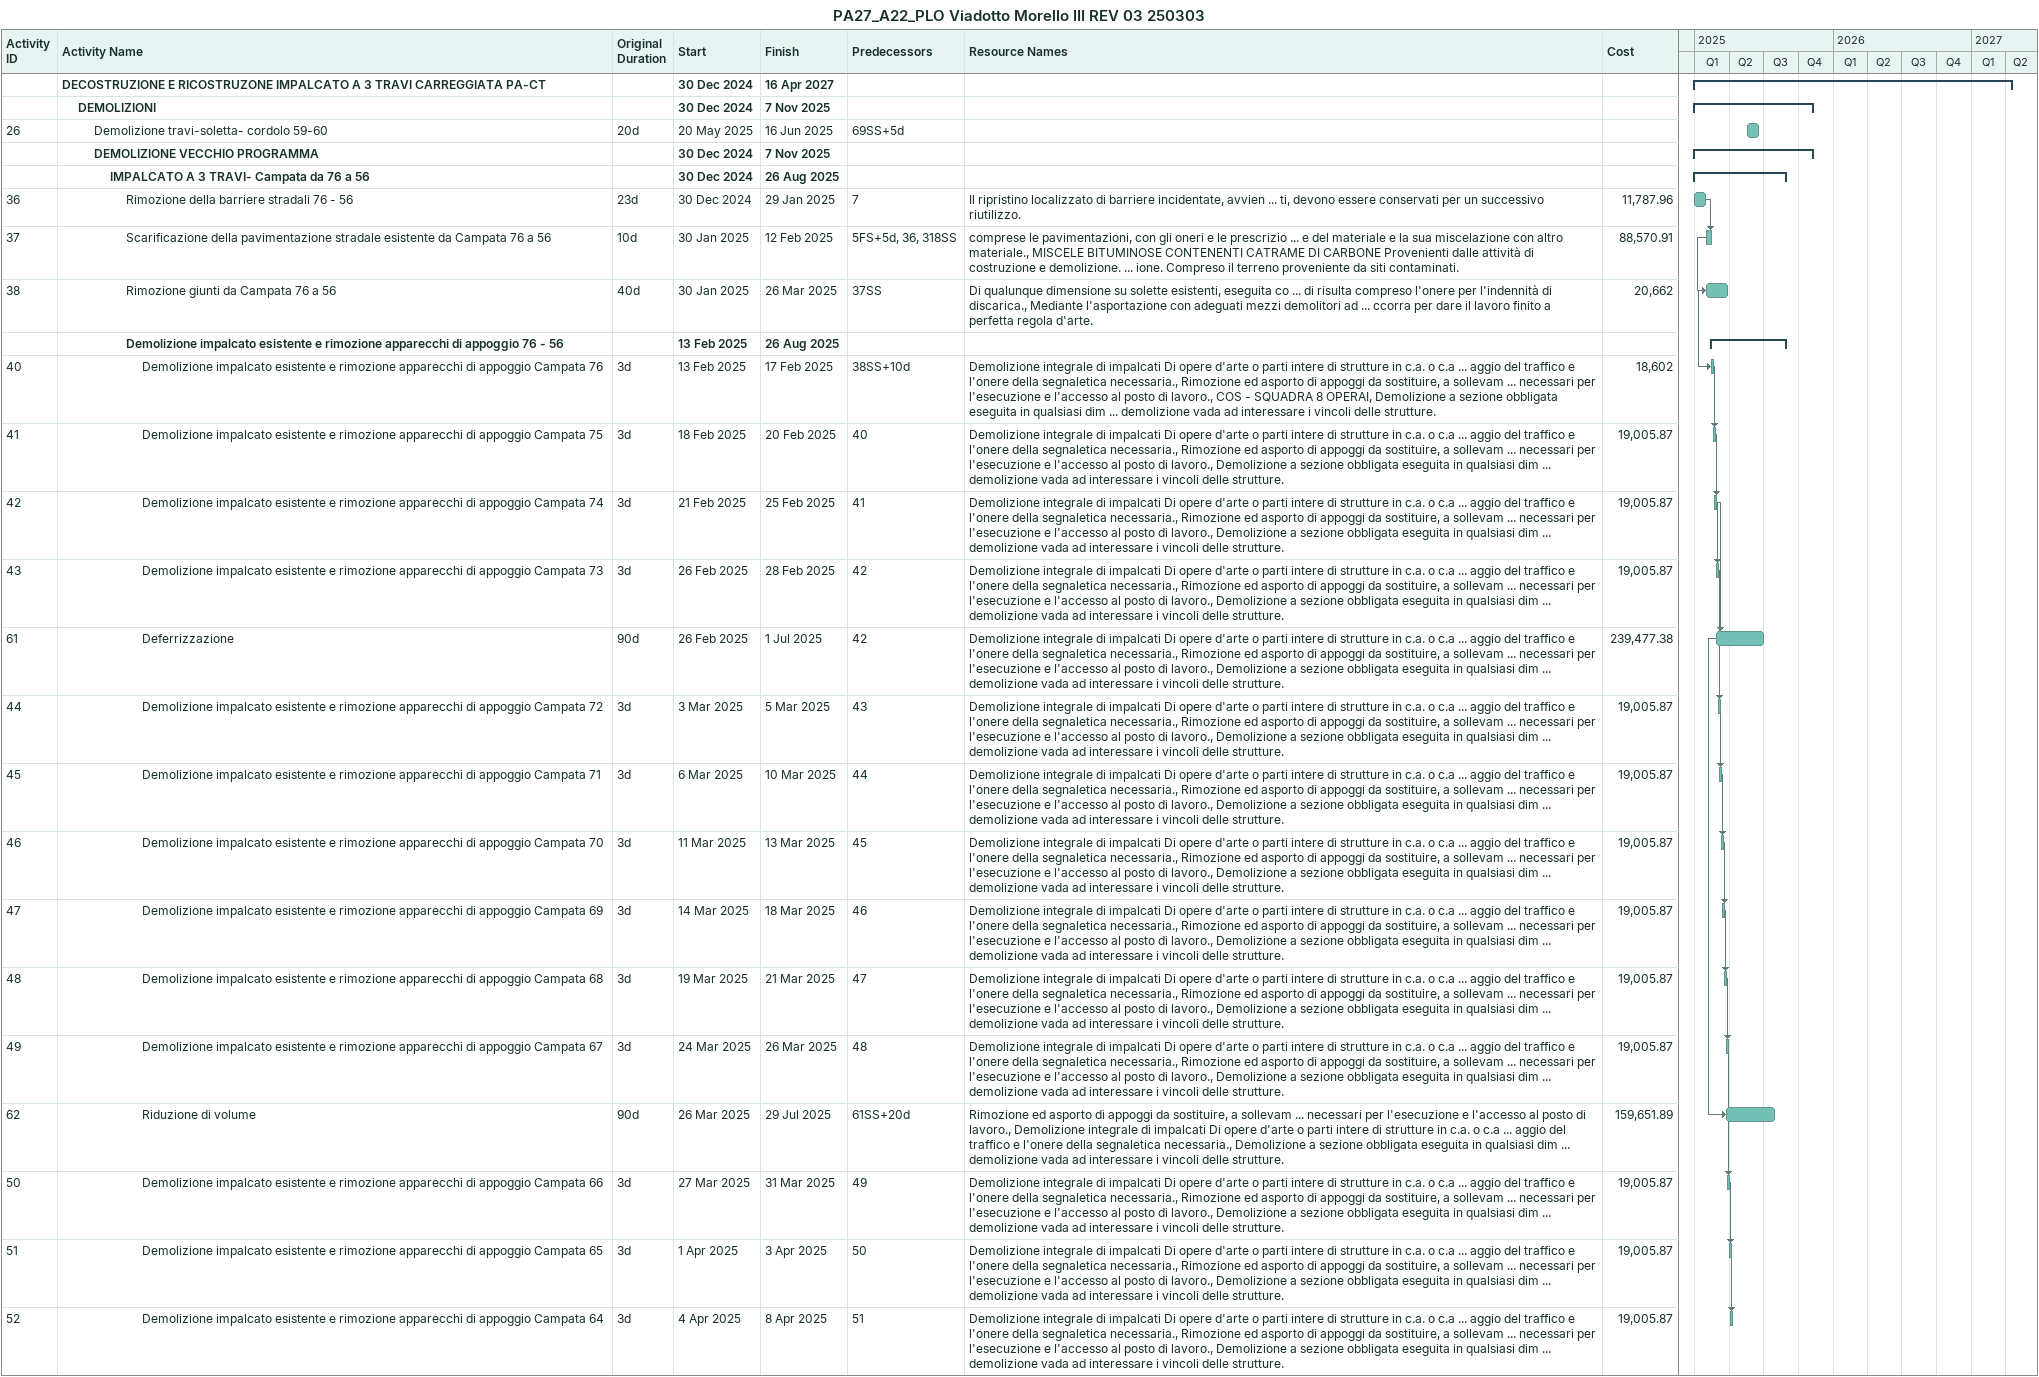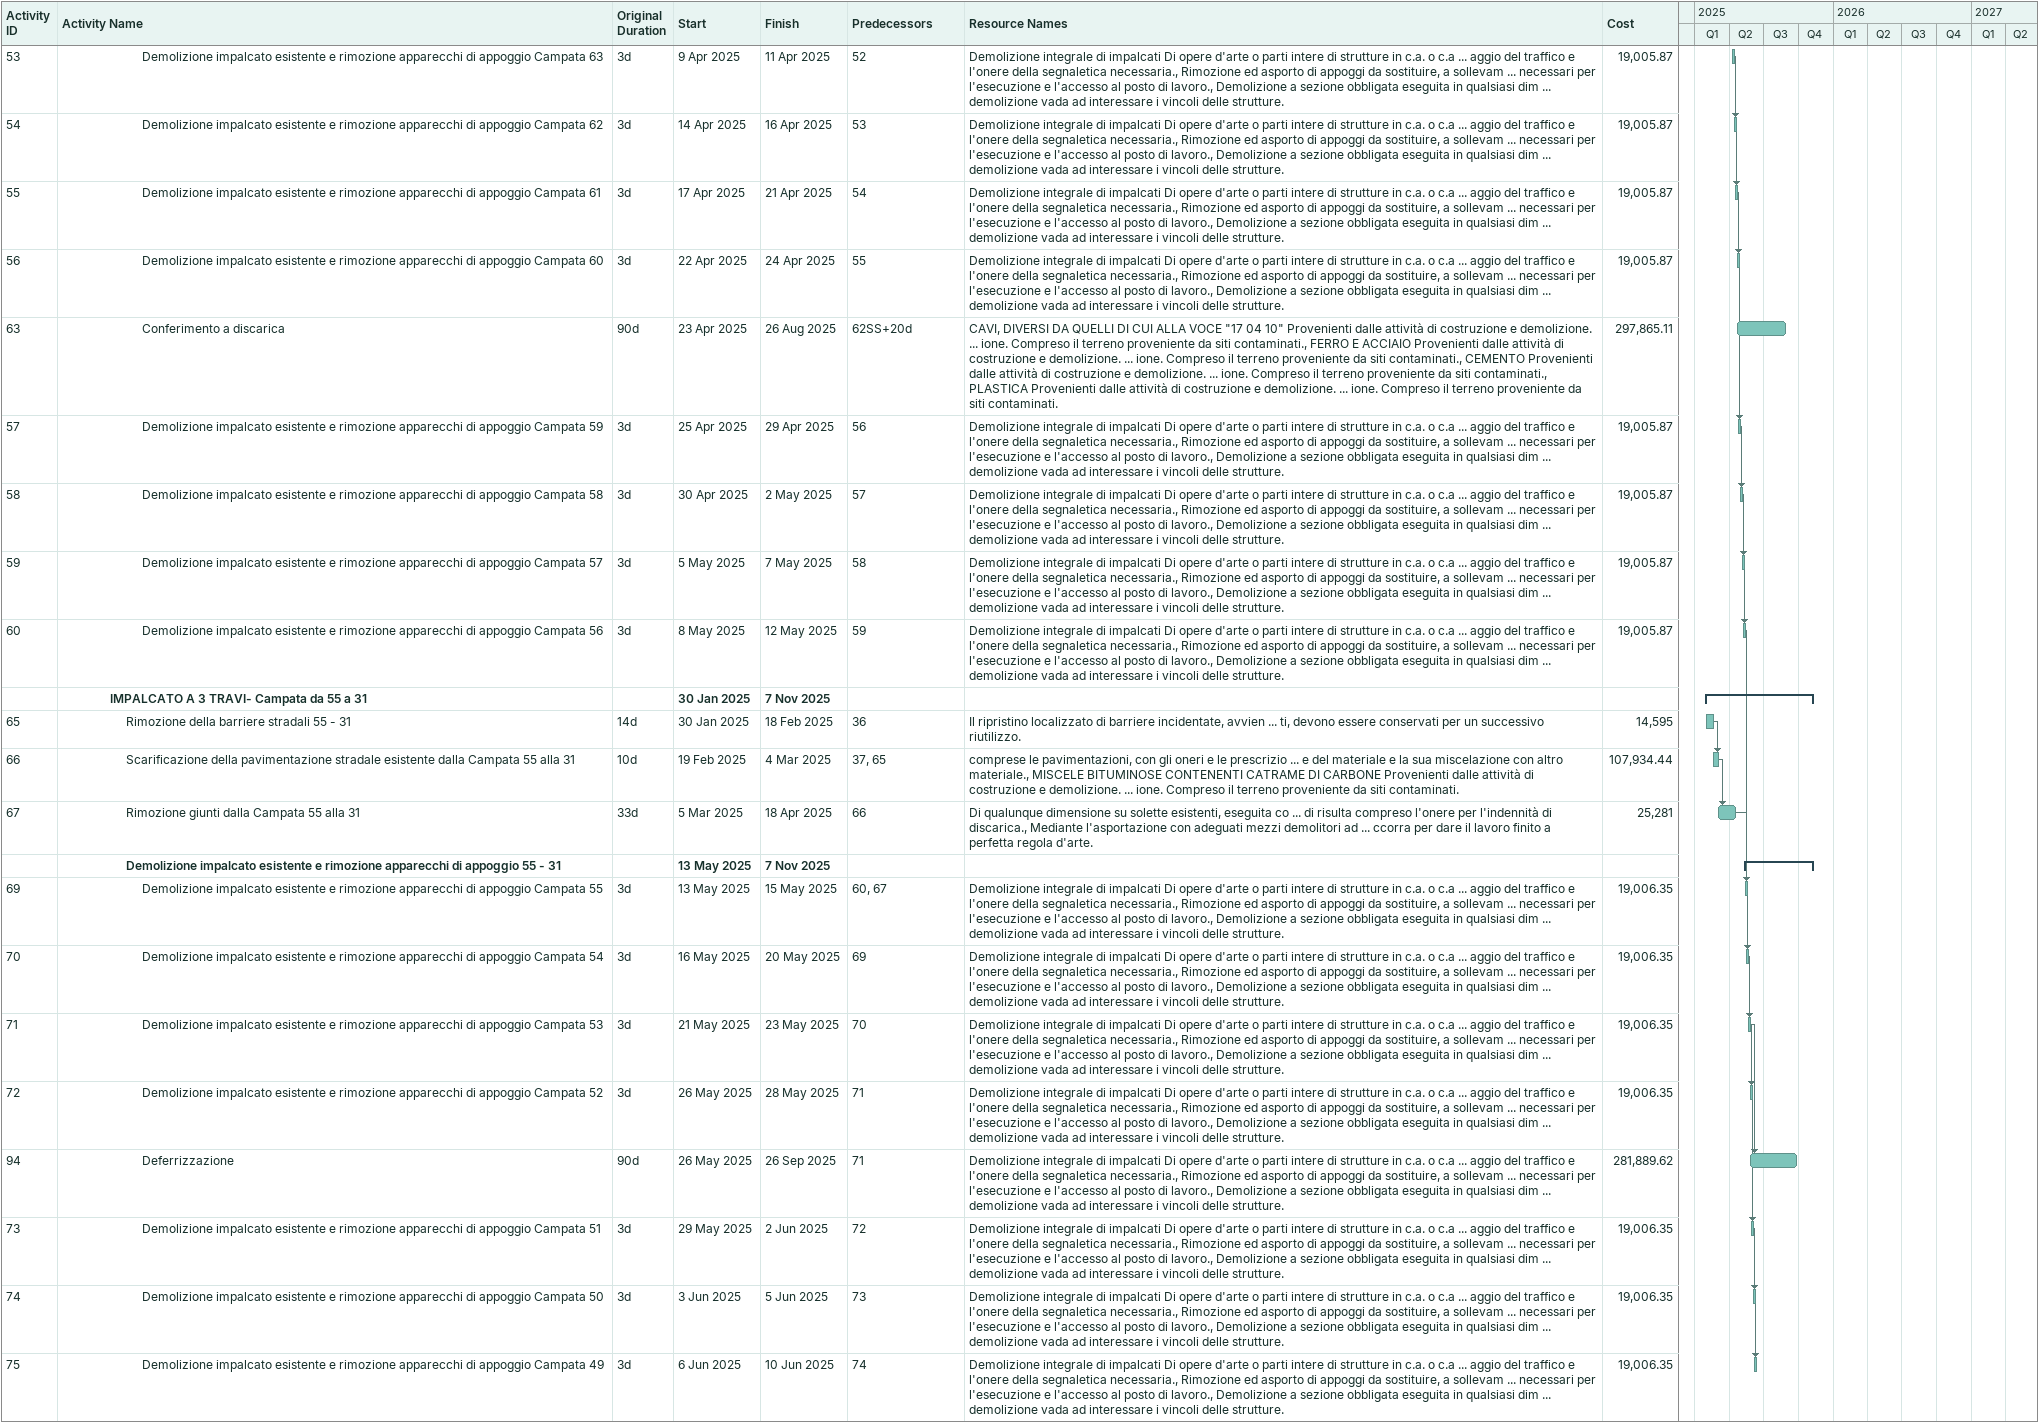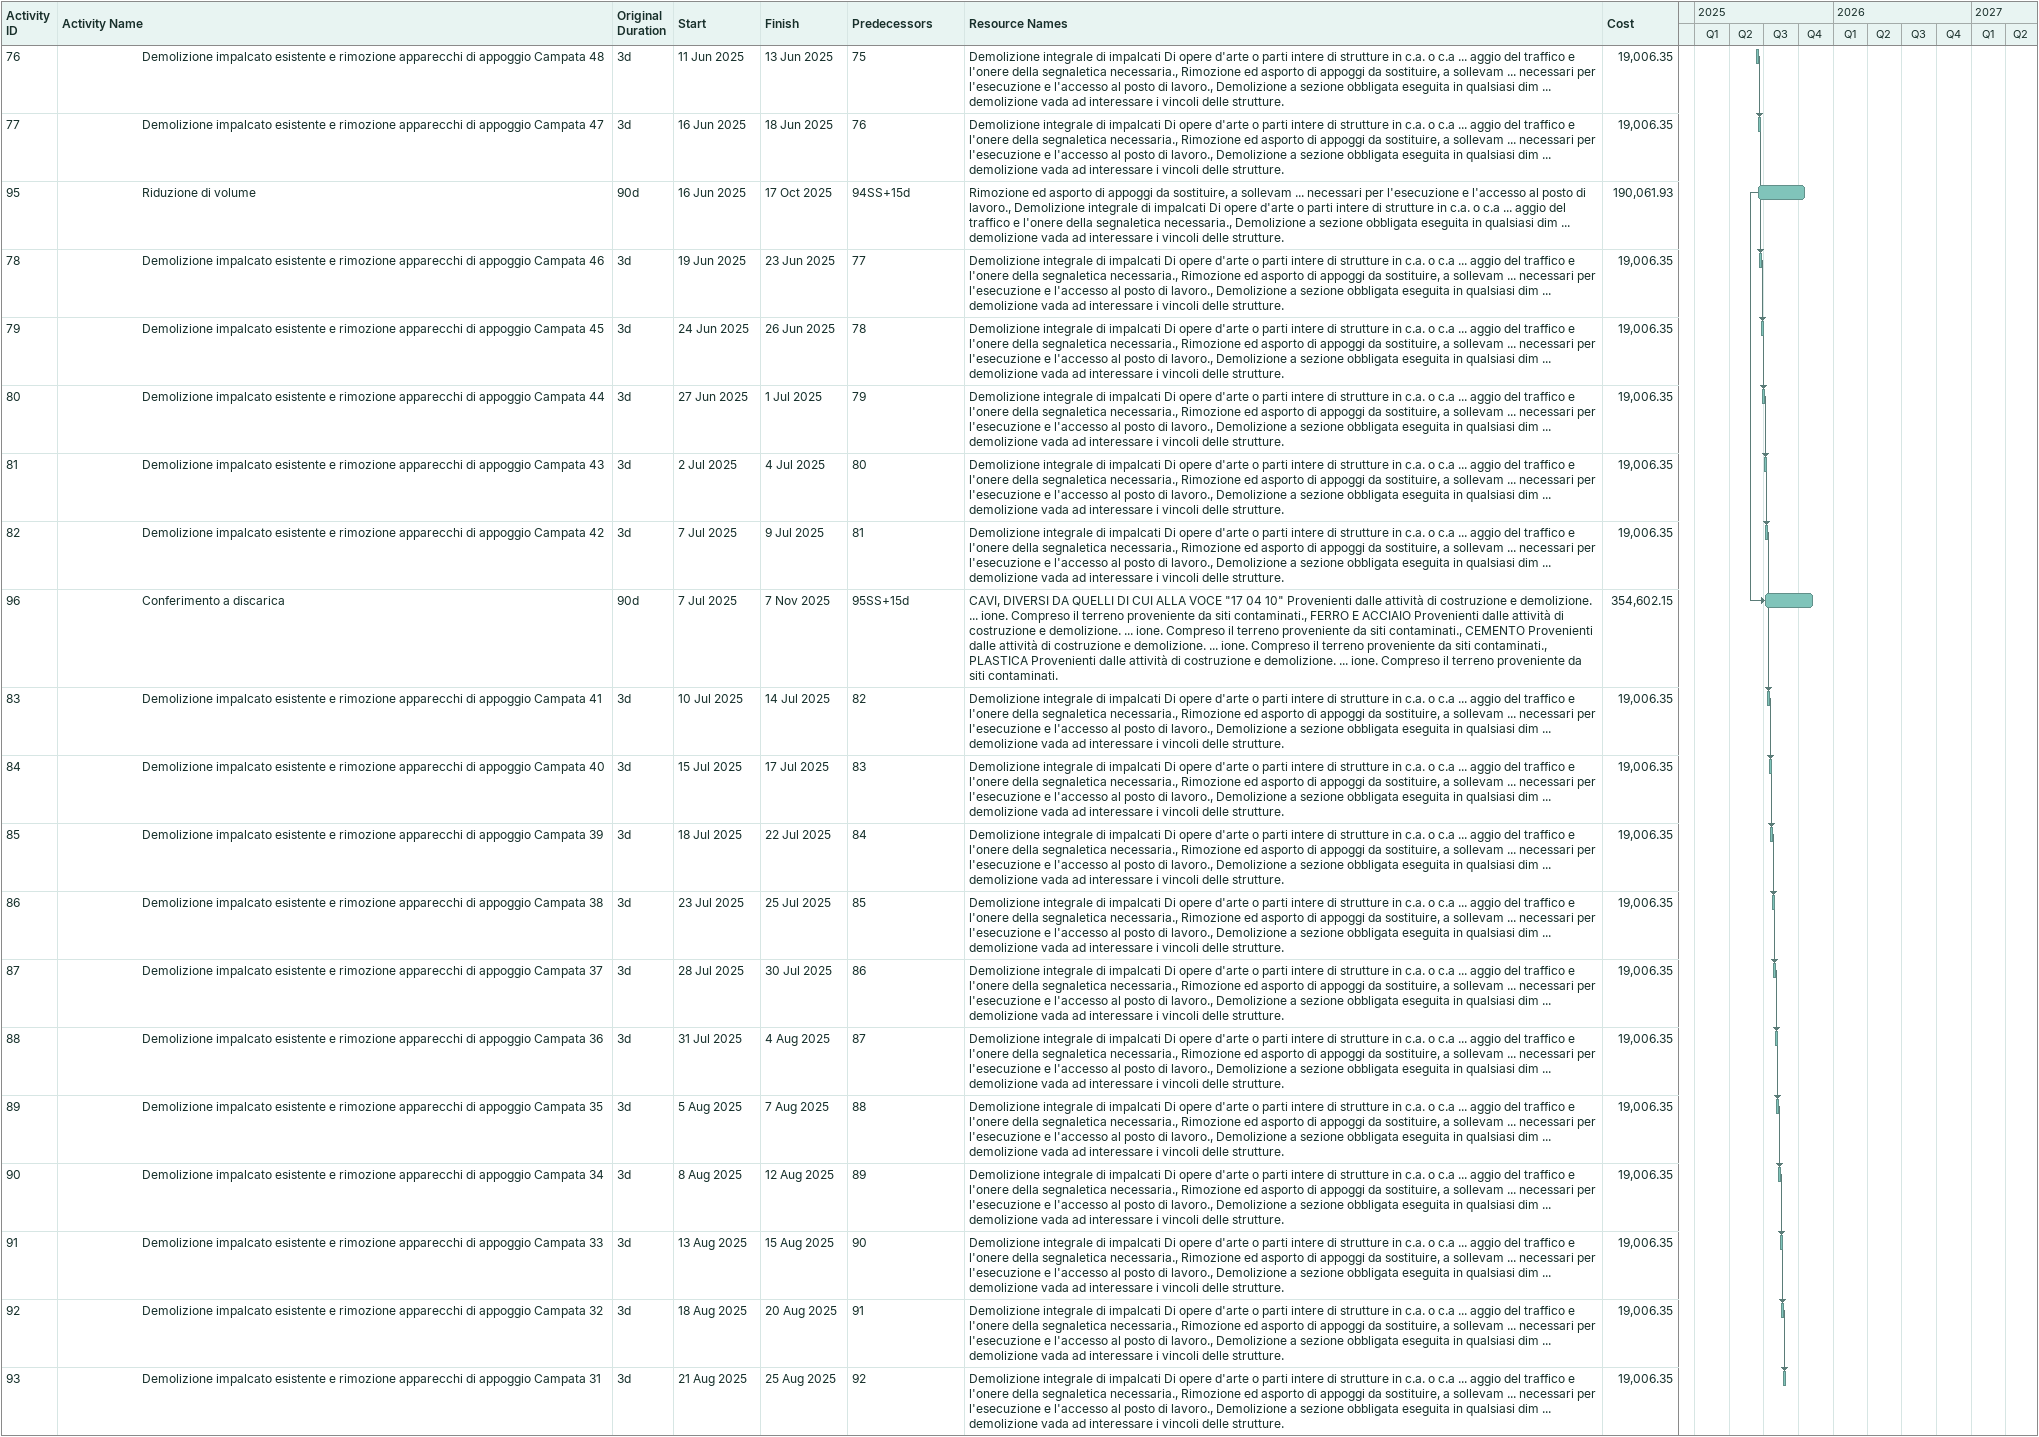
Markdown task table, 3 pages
PA27_A22_PLO Viadotto Morello III REV 03 250303

| ID | Level | Task | Original duration | Start | Finish | Predecessors | Resources | Cost |
|---|---|---|---|---|---|---|---|---|
|  | 1 | **DECOSTRUZIONE E RICOSTRUZONE IMPALCATO A 3 TRAVI CARREGGIATA PA-CT** |  | 2024-12-30 | 2027-04-16 |  |  |  |
|  | 2 | **DEMOLIZIONI** |  | 2024-12-30 | 2025-11-07 |  |  |  |
| 26 | 3 | Demolizione travi-soletta- cordolo 59-60 | 20d | 2025-05-20 | 2025-06-16 | 69SS+5d |  |  |
|  | 3 | **DEMOLIZIONE VECCHIO PROGRAMMA** |  | 2024-12-30 | 2025-11-07 |  |  |  |
|  | 4 | **IMPALCATO A 3 TRAVI- Campata da 76 a 56** |  | 2024-12-30 | 2025-08-26 |  |  |  |
| 36 | 5 | Rimozione della barriere stradali 76 - 56 | 23d | 2024-12-30 | 2025-01-29 | 7 | Il ripristino localizzato di barriere incidentate, avvien ... ti, devono essere conservati per un successivo riutilizzo. | 11787.96 |
| 37 | 5 | Scarificazione della pavimentazione stradale esistente da Campata 76 a 56 | 10d | 2025-01-30 | 2025-02-12 | 5FS+5d, 36, 318SS | comprese le pavimentazioni, con gli oneri e le prescrizio ... e del materiale e la sua miscelazione con altro materiale., MISCELE BITUMINOSE CONTENENTI CATRAME DI CARBONE Provenienti dalle attività di costruzione e demolizione. ... ione. Compreso il terreno proveniente da siti contaminati. | 88570.91 |
| 38 | 5 | Rimozione giunti da Campata 76 a 56 | 40d | 2025-01-30 | 2025-03-26 | 37SS | Di qualunque dimensione su solette esistenti, eseguita co ... di risulta compreso l'onere per l'indennità di discarica., Mediante l'asportazione con adeguati mezzi demolitori ad ... ccorra per dare il lavoro finito a perfetta regola d'arte. | 20662 |
|  | 5 | **Demolizione impalcato esistente e rimozione apparecchi di appoggio 76 - 56** |  | 2025-02-13 | 2025-08-26 |  |  |  |
| 40 | 6 | Demolizione impalcato esistente e rimozione apparecchi di appoggio Campata 76 | 3d | 2025-02-13 | 2025-02-17 | 38SS+10d | Demolizione integrale di impalcati Di opere d'arte o parti intere di strutture in c.a. o c.a ... aggio del traffico e l'onere della segnaletica necessaria., Rimozione ed asporto di appoggi da sostituire, a sollevam ... necessari per l'esecuzione e l'accesso al posto di lavoro., COS - SQUADRA 8 OPERAI, Demolizione a sezione obbligata eseguita in qualsiasi dim ... demolizione vada ad interessare i vincoli delle strutture. | 18602 |
| 41 | 6 | Demolizione impalcato esistente e rimozione apparecchi di appoggio Campata 75 | 3d | 2025-02-18 | 2025-02-20 | 40 | Demolizione integrale di impalcati Di opere d'arte o parti intere di strutture in c.a. o c.a ... aggio del traffico e l'onere della segnaletica necessaria., Rimozione ed asporto di appoggi da sostituire, a sollevam ... necessari per l'esecuzione e l'accesso al posto di lavoro., Demolizione a sezione obbligata eseguita in qualsiasi dim ... demolizione vada ad interessare i vincoli delle strutture. | 19005.87 |
| 42 | 6 | Demolizione impalcato esistente e rimozione apparecchi di appoggio Campata 74 | 3d | 2025-02-21 | 2025-02-25 | 41 | Demolizione integrale di impalcati Di opere d'arte o parti intere di strutture in c.a. o c.a ... aggio del traffico e l'onere della segnaletica necessaria., Rimozione ed asporto di appoggi da sostituire, a sollevam ... necessari per l'esecuzione e l'accesso al posto di lavoro., Demolizione a sezione obbligata eseguita in qualsiasi dim ... demolizione vada ad interessare i vincoli delle strutture. | 19005.87 |
| 43 | 6 | Demolizione impalcato esistente e rimozione apparecchi di appoggio Campata 73 | 3d | 2025-02-26 | 2025-02-28 | 42 | Demolizione integrale di impalcati Di opere d'arte o parti intere di strutture in c.a. o c.a ... aggio del traffico e l'onere della segnaletica necessaria., Rimozione ed asporto di appoggi da sostituire, a sollevam ... necessari per l'esecuzione e l'accesso al posto di lavoro., Demolizione a sezione obbligata eseguita in qualsiasi dim ... demolizione vada ad interessare i vincoli delle strutture. | 19005.87 |
| 61 | 6 | Deferrizzazione | 90d | 2025-02-26 | 2025-07-01 | 42 | Demolizione integrale di impalcati Di opere d'arte o parti intere di strutture in c.a. o c.a ... aggio del traffico e l'onere della segnaletica necessaria., Rimozione ed asporto di appoggi da sostituire, a sollevam ... necessari per l'esecuzione e l'accesso al posto di lavoro., Demolizione a sezione obbligata eseguita in qualsiasi dim ... demolizione vada ad interessare i vincoli delle strutture. | 239477.38 |
| 44 | 6 | Demolizione impalcato esistente e rimozione apparecchi di appoggio Campata 72 | 3d | 2025-03-03 | 2025-03-05 | 43 | Demolizione integrale di impalcati Di opere d'arte o parti intere di strutture in c.a. o c.a ... aggio del traffico e l'onere della segnaletica necessaria., Rimozione ed asporto di appoggi da sostituire, a sollevam ... necessari per l'esecuzione e l'accesso al posto di lavoro., Demolizione a sezione obbligata eseguita in qualsiasi dim ... demolizione vada ad interessare i vincoli delle strutture. | 19005.87 |
| 45 | 6 | Demolizione impalcato esistente e rimozione apparecchi di appoggio Campata 71 | 3d | 2025-03-06 | 2025-03-10 | 44 | Demolizione integrale di impalcati Di opere d'arte o parti intere di strutture in c.a. o c.a ... aggio del traffico e l'onere della segnaletica necessaria., Rimozione ed asporto di appoggi da sostituire, a sollevam ... necessari per l'esecuzione e l'accesso al posto di lavoro., Demolizione a sezione obbligata eseguita in qualsiasi dim ... demolizione vada ad interessare i vincoli delle strutture. | 19005.87 |
| 46 | 6 | Demolizione impalcato esistente e rimozione apparecchi di appoggio Campata 70 | 3d | 2025-03-11 | 2025-03-13 | 45 | Demolizione integrale di impalcati Di opere d'arte o parti intere di strutture in c.a. o c.a ... aggio del traffico e l'onere della segnaletica necessaria., Rimozione ed asporto di appoggi da sostituire, a sollevam ... necessari per l'esecuzione e l'accesso al posto di lavoro., Demolizione a sezione obbligata eseguita in qualsiasi dim ... demolizione vada ad interessare i vincoli delle strutture. | 19005.87 |
| 47 | 6 | Demolizione impalcato esistente e rimozione apparecchi di appoggio Campata 69 | 3d | 2025-03-14 | 2025-03-18 | 46 | Demolizione integrale di impalcati Di opere d'arte o parti intere di strutture in c.a. o c.a ... aggio del traffico e l'onere della segnaletica necessaria., Rimozione ed asporto di appoggi da sostituire, a sollevam ... necessari per l'esecuzione e l'accesso al posto di lavoro., Demolizione a sezione obbligata eseguita in qualsiasi dim ... demolizione vada ad interessare i vincoli delle strutture. | 19005.87 |
| 48 | 6 | Demolizione impalcato esistente e rimozione apparecchi di appoggio Campata 68 | 3d | 2025-03-19 | 2025-03-21 | 47 | Demolizione integrale di impalcati Di opere d'arte o parti intere di strutture in c.a. o c.a ... aggio del traffico e l'onere della segnaletica necessaria., Rimozione ed asporto di appoggi da sostituire, a sollevam ... necessari per l'esecuzione e l'accesso al posto di lavoro., Demolizione a sezione obbligata eseguita in qualsiasi dim ... demolizione vada ad interessare i vincoli delle strutture. | 19005.87 |
| 49 | 6 | Demolizione impalcato esistente e rimozione apparecchi di appoggio Campata 67 | 3d | 2025-03-24 | 2025-03-26 | 48 | Demolizione integrale di impalcati Di opere d'arte o parti intere di strutture in c.a. o c.a ... aggio del traffico e l'onere della segnaletica necessaria., Rimozione ed asporto di appoggi da sostituire, a sollevam ... necessari per l'esecuzione e l'accesso al posto di lavoro., Demolizione a sezione obbligata eseguita in qualsiasi dim ... demolizione vada ad interessare i vincoli delle strutture. | 19005.87 |
| 62 | 6 | Riduzione di volume | 90d | 2025-03-26 | 2025-07-29 | 61SS+20d | Rimozione ed asporto di appoggi da sostituire, a sollevam ... necessari per l'esecuzione e l'accesso al posto di lavoro., Demolizione integrale di impalcati Di opere d'arte o parti intere di strutture in c.a. o c.a ... aggio del traffico e l'onere della segnaletica necessaria., Demolizione a sezione obbligata eseguita in qualsiasi dim ... demolizione vada ad interessare i vincoli delle strutture. | 159651.89 |
| 50 | 6 | Demolizione impalcato esistente e rimozione apparecchi di appoggio Campata 66 | 3d | 2025-03-27 | 2025-03-31 | 49 | Demolizione integrale di impalcati Di opere d'arte o parti intere di strutture in c.a. o c.a ... aggio del traffico e l'onere della segnaletica necessaria., Rimozione ed asporto di appoggi da sostituire, a sollevam ... necessari per l'esecuzione e l'accesso al posto di lavoro., Demolizione a sezione obbligata eseguita in qualsiasi dim ... demolizione vada ad interessare i vincoli delle strutture. | 19005.87 |
| 51 | 6 | Demolizione impalcato esistente e rimozione apparecchi di appoggio Campata 65 | 3d | 2025-04-01 | 2025-04-03 | 50 | Demolizione integrale di impalcati Di opere d'arte o parti intere di strutture in c.a. o c.a ... aggio del traffico e l'onere della segnaletica necessaria., Rimozione ed asporto di appoggi da sostituire, a sollevam ... necessari per l'esecuzione e l'accesso al posto di lavoro., Demolizione a sezione obbligata eseguita in qualsiasi dim ... demolizione vada ad interessare i vincoli delle strutture. | 19005.87 |
| 52 | 6 | Demolizione impalcato esistente e rimozione apparecchi di appoggio Campata 64 | 3d | 2025-04-04 | 2025-04-08 | 51 | Demolizione integrale di impalcati Di opere d'arte o parti intere di strutture in c.a. o c.a ... aggio del traffico e l'onere della segnaletica necessaria., Rimozione ed asporto di appoggi da sostituire, a sollevam ... necessari per l'esecuzione e l'accesso al posto di lavoro., Demolizione a sezione obbligata eseguita in qualsiasi dim ... demolizione vada ad interessare i vincoli delle strutture. | 19005.87 |
| 53 | 6 | Demolizione impalcato esistente e rimozione apparecchi di appoggio Campata 63 | 3d | 2025-04-09 | 2025-04-11 | 52 | Demolizione integrale di impalcati Di opere d'arte o parti intere di strutture in c.a. o c.a ... aggio del traffico e l'onere della segnaletica necessaria., Rimozione ed asporto di appoggi da sostituire, a sollevam ... necessari per l'esecuzione e l'accesso al posto di lavoro., Demolizione a sezione obbligata eseguita in qualsiasi dim ... demolizione vada ad interessare i vincoli delle strutture. | 19005.87 |
| 54 | 6 | Demolizione impalcato esistente e rimozione apparecchi di appoggio Campata 62 | 3d | 2025-04-14 | 2025-04-16 | 53 | Demolizione integrale di impalcati Di opere d'arte o parti intere di strutture in c.a. o c.a ... aggio del traffico e l'onere della segnaletica necessaria., Rimozione ed asporto di appoggi da sostituire, a sollevam ... necessari per l'esecuzione e l'accesso al posto di lavoro., Demolizione a sezione obbligata eseguita in qualsiasi dim ... demolizione vada ad interessare i vincoli delle strutture. | 19005.87 |
| 55 | 6 | Demolizione impalcato esistente e rimozione apparecchi di appoggio Campata 61 | 3d | 2025-04-17 | 2025-04-21 | 54 | Demolizione integrale di impalcati Di opere d'arte o parti intere di strutture in c.a. o c.a ... aggio del traffico e l'onere della segnaletica necessaria., Rimozione ed asporto di appoggi da sostituire, a sollevam ... necessari per l'esecuzione e l'accesso al posto di lavoro., Demolizione a sezione obbligata eseguita in qualsiasi dim ... demolizione vada ad interessare i vincoli delle strutture. | 19005.87 |
| 56 | 6 | Demolizione impalcato esistente e rimozione apparecchi di appoggio Campata 60 | 3d | 2025-04-22 | 2025-04-24 | 55 | Demolizione integrale di impalcati Di opere d'arte o parti intere di strutture in c.a. o c.a ... aggio del traffico e l'onere della segnaletica necessaria., Rimozione ed asporto di appoggi da sostituire, a sollevam ... necessari per l'esecuzione e l'accesso al posto di lavoro., Demolizione a sezione obbligata eseguita in qualsiasi dim ... demolizione vada ad interessare i vincoli delle strutture. | 19005.87 |
| 63 | 6 | Conferimento a discarica | 90d | 2025-04-23 | 2025-08-26 | 62SS+20d | CAVI, DIVERSI DA QUELLI DI CUI ALLA VOCE "17 04 10" Provenienti dalle attività di costruzione e demolizione. ... ione. Compreso il terreno proveniente da siti contaminati., FERRO E ACCIAIO Provenienti dalle attività di costruzione e demolizione. ... ione. Compreso il terreno proveniente da siti contaminati., CEMENTO Provenienti dalle attività di costruzione e demolizione. ... ione. Compreso il terreno proveniente da siti contaminati., PLASTICA Provenienti dalle attività di costruzione e demolizione. ... ione. Compreso il terreno proveniente da siti contaminati. | 297865.11 |
| 57 | 6 | Demolizione impalcato esistente e rimozione apparecchi di appoggio Campata 59 | 3d | 2025-04-25 | 2025-04-29 | 56 | Demolizione integrale di impalcati Di opere d'arte o parti intere di strutture in c.a. o c.a ... aggio del traffico e l'onere della segnaletica necessaria., Rimozione ed asporto di appoggi da sostituire, a sollevam ... necessari per l'esecuzione e l'accesso al posto di lavoro., Demolizione a sezione obbligata eseguita in qualsiasi dim ... demolizione vada ad interessare i vincoli delle strutture. | 19005.87 |
| 58 | 6 | Demolizione impalcato esistente e rimozione apparecchi di appoggio Campata 58 | 3d | 2025-04-30 | 2025-05-02 | 57 | Demolizione integrale di impalcati Di opere d'arte o parti intere di strutture in c.a. o c.a ... aggio del traffico e l'onere della segnaletica necessaria., Rimozione ed asporto di appoggi da sostituire, a sollevam ... necessari per l'esecuzione e l'accesso al posto di lavoro., Demolizione a sezione obbligata eseguita in qualsiasi dim ... demolizione vada ad interessare i vincoli delle strutture. | 19005.87 |
| 59 | 6 | Demolizione impalcato esistente e rimozione apparecchi di appoggio Campata 57 | 3d | 2025-05-05 | 2025-05-07 | 58 | Demolizione integrale di impalcati Di opere d'arte o parti intere di strutture in c.a. o c.a ... aggio del traffico e l'onere della segnaletica necessaria., Rimozione ed asporto di appoggi da sostituire, a sollevam ... necessari per l'esecuzione e l'accesso al posto di lavoro., Demolizione a sezione obbligata eseguita in qualsiasi dim ... demolizione vada ad interessare i vincoli delle strutture. | 19005.87 |
| 60 | 6 | Demolizione impalcato esistente e rimozione apparecchi di appoggio Campata 56 | 3d | 2025-05-08 | 2025-05-12 | 59 | Demolizione integrale di impalcati Di opere d'arte o parti intere di strutture in c.a. o c.a ... aggio del traffico e l'onere della segnaletica necessaria., Rimozione ed asporto di appoggi da sostituire, a sollevam ... necessari per l'esecuzione e l'accesso al posto di lavoro., Demolizione a sezione obbligata eseguita in qualsiasi dim ... demolizione vada ad interessare i vincoli delle strutture. | 19005.87 |
|  | 4 | **IMPALCATO A 3 TRAVI- Campata da 55 a 31** |  | 2025-01-30 | 2025-11-07 |  |  |  |
| 65 | 5 | Rimozione della barriere stradali 55 - 31 | 14d | 2025-01-30 | 2025-02-18 | 36 | Il ripristino localizzato di barriere incidentate, avvien ... ti, devono essere conservati per un successivo riutilizzo. | 14595 |
| 66 | 5 | Scarificazione della pavimentazione stradale esistente dalla Campata 55 alla 31 | 10d | 2025-02-19 | 2025-03-04 | 37, 65 | comprese le pavimentazioni, con gli oneri e le prescrizio ... e del materiale e la sua miscelazione con altro materiale., MISCELE BITUMINOSE CONTENENTI CATRAME DI CARBONE Provenienti dalle attività di costruzione e demolizione. ... ione. Compreso il terreno proveniente da siti contaminati. | 107934.44 |
| 67 | 5 | Rimozione giunti dalla Campata 55 alla 31 | 33d | 2025-03-05 | 2025-04-18 | 66 | Di qualunque dimensione su solette esistenti, eseguita co ... di risulta compreso l'onere per l'indennità di discarica., Mediante l'asportazione con adeguati mezzi demolitori ad ... ccorra per dare il lavoro finito a perfetta regola d'arte. | 25281 |
|  | 5 | **Demolizione impalcato esistente e rimozione apparecchi di appoggio 55 - 31** |  | 2025-05-13 | 2025-11-07 |  |  |  |
| 69 | 6 | Demolizione impalcato esistente e rimozione apparecchi di appoggio Campata 55 | 3d | 2025-05-13 | 2025-05-15 | 60, 67 | Demolizione integrale di impalcati Di opere d'arte o parti intere di strutture in c.a. o c.a ... aggio del traffico e l'onere della segnaletica necessaria., Rimozione ed asporto di appoggi da sostituire, a sollevam ... necessari per l'esecuzione e l'accesso al posto di lavoro., Demolizione a sezione obbligata eseguita in qualsiasi dim ... demolizione vada ad interessare i vincoli delle strutture. | 19006.35 |
| 70 | 6 | Demolizione impalcato esistente e rimozione apparecchi di appoggio Campata 54 | 3d | 2025-05-16 | 2025-05-20 | 69 | Demolizione integrale di impalcati Di opere d'arte o parti intere di strutture in c.a. o c.a ... aggio del traffico e l'onere della segnaletica necessaria., Rimozione ed asporto di appoggi da sostituire, a sollevam ... necessari per l'esecuzione e l'accesso al posto di lavoro., Demolizione a sezione obbligata eseguita in qualsiasi dim ... demolizione vada ad interessare i vincoli delle strutture. | 19006.35 |
| 71 | 6 | Demolizione impalcato esistente e rimozione apparecchi di appoggio Campata 53 | 3d | 2025-05-21 | 2025-05-23 | 70 | Demolizione integrale di impalcati Di opere d'arte o parti intere di strutture in c.a. o c.a ... aggio del traffico e l'onere della segnaletica necessaria., Rimozione ed asporto di appoggi da sostituire, a sollevam ... necessari per l'esecuzione e l'accesso al posto di lavoro., Demolizione a sezione obbligata eseguita in qualsiasi dim ... demolizione vada ad interessare i vincoli delle strutture. | 19006.35 |
| 72 | 6 | Demolizione impalcato esistente e rimozione apparecchi di appoggio Campata 52 | 3d | 2025-05-26 | 2025-05-28 | 71 | Demolizione integrale di impalcati Di opere d'arte o parti intere di strutture in c.a. o c.a ... aggio del traffico e l'onere della segnaletica necessaria., Rimozione ed asporto di appoggi da sostituire, a sollevam ... necessari per l'esecuzione e l'accesso al posto di lavoro., Demolizione a sezione obbligata eseguita in qualsiasi dim ... demolizione vada ad interessare i vincoli delle strutture. | 19006.35 |
| 94 | 6 | Deferrizzazione | 90d | 2025-05-26 | 2025-09-26 | 71 | Demolizione integrale di impalcati Di opere d'arte o parti intere di strutture in c.a. o c.a ... aggio del traffico e l'onere della segnaletica necessaria., Rimozione ed asporto di appoggi da sostituire, a sollevam ... necessari per l'esecuzione e l'accesso al posto di lavoro., Demolizione a sezione obbligata eseguita in qualsiasi dim ... demolizione vada ad interessare i vincoli delle strutture. | 281889.62 |
| 73 | 6 | Demolizione impalcato esistente e rimozione apparecchi di appoggio Campata 51 | 3d | 2025-05-29 | 2025-06-02 | 72 | Demolizione integrale di impalcati Di opere d'arte o parti intere di strutture in c.a. o c.a ... aggio del traffico e l'onere della segnaletica necessaria., Rimozione ed asporto di appoggi da sostituire, a sollevam ... necessari per l'esecuzione e l'accesso al posto di lavoro., Demolizione a sezione obbligata eseguita in qualsiasi dim ... demolizione vada ad interessare i vincoli delle strutture. | 19006.35 |
| 74 | 6 | Demolizione impalcato esistente e rimozione apparecchi di appoggio Campata 50 | 3d | 2025-06-03 | 2025-06-05 | 73 | Demolizione integrale di impalcati Di opere d'arte o parti intere di strutture in c.a. o c.a ... aggio del traffico e l'onere della segnaletica necessaria., Rimozione ed asporto di appoggi da sostituire, a sollevam ... necessari per l'esecuzione e l'accesso al posto di lavoro., Demolizione a sezione obbligata eseguita in qualsiasi dim ... demolizione vada ad interessare i vincoli delle strutture. | 19006.35 |
| 75 | 6 | Demolizione impalcato esistente e rimozione apparecchi di appoggio Campata 49 | 3d | 2025-06-06 | 2025-06-10 | 74 | Demolizione integrale di impalcati Di opere d'arte o parti intere di strutture in c.a. o c.a ... aggio del traffico e l'onere della segnaletica necessaria., Rimozione ed asporto di appoggi da sostituire, a sollevam ... necessari per l'esecuzione e l'accesso al posto di lavoro., Demolizione a sezione obbligata eseguita in qualsiasi dim ... demolizione vada ad interessare i vincoli delle strutture. | 19006.35 |
| 76 | 6 | Demolizione impalcato esistente e rimozione apparecchi di appoggio Campata 48 | 3d | 2025-06-11 | 2025-06-13 | 75 | Demolizione integrale di impalcati Di opere d'arte o parti intere di strutture in c.a. o c.a ... aggio del traffico e l'onere della segnaletica necessaria., Rimozione ed asporto di appoggi da sostituire, a sollevam ... necessari per l'esecuzione e l'accesso al posto di lavoro., Demolizione a sezione obbligata eseguita in qualsiasi dim ... demolizione vada ad interessare i vincoli delle strutture. | 19006.35 |
| 77 | 6 | Demolizione impalcato esistente e rimozione apparecchi di appoggio Campata 47 | 3d | 2025-06-16 | 2025-06-18 | 76 | Demolizione integrale di impalcati Di opere d'arte o parti intere di strutture in c.a. o c.a ... aggio del traffico e l'onere della segnaletica necessaria., Rimozione ed asporto di appoggi da sostituire, a sollevam ... necessari per l'esecuzione e l'accesso al posto di lavoro., Demolizione a sezione obbligata eseguita in qualsiasi dim ... demolizione vada ad interessare i vincoli delle strutture. | 19006.35 |
| 95 | 6 | Riduzione di volume | 90d | 2025-06-16 | 2025-10-17 | 94SS+15d | Rimozione ed asporto di appoggi da sostituire, a sollevam ... necessari per l'esecuzione e l'accesso al posto di lavoro., Demolizione integrale di impalcati Di opere d'arte o parti intere di strutture in c.a. o c.a ... aggio del traffico e l'onere della segnaletica necessaria., Demolizione a sezione obbligata eseguita in qualsiasi dim ... demolizione vada ad interessare i vincoli delle strutture. | 190061.93 |
| 78 | 6 | Demolizione impalcato esistente e rimozione apparecchi di appoggio Campata 46 | 3d | 2025-06-19 | 2025-06-23 | 77 | Demolizione integrale di impalcati Di opere d'arte o parti intere di strutture in c.a. o c.a ... aggio del traffico e l'onere della segnaletica necessaria., Rimozione ed asporto di appoggi da sostituire, a sollevam ... necessari per l'esecuzione e l'accesso al posto di lavoro., Demolizione a sezione obbligata eseguita in qualsiasi dim ... demolizione vada ad interessare i vincoli delle strutture. | 19006.35 |
| 79 | 6 | Demolizione impalcato esistente e rimozione apparecchi di appoggio Campata 45 | 3d | 2025-06-24 | 2025-06-26 | 78 | Demolizione integrale di impalcati Di opere d'arte o parti intere di strutture in c.a. o c.a ... aggio del traffico e l'onere della segnaletica necessaria., Rimozione ed asporto di appoggi da sostituire, a sollevam ... necessari per l'esecuzione e l'accesso al posto di lavoro., Demolizione a sezione obbligata eseguita in qualsiasi dim ... demolizione vada ad interessare i vincoli delle strutture. | 19006.35 |
| 80 | 6 | Demolizione impalcato esistente e rimozione apparecchi di appoggio Campata 44 | 3d | 2025-06-27 | 2025-07-01 | 79 | Demolizione integrale di impalcati Di opere d'arte o parti intere di strutture in c.a. o c.a ... aggio del traffico e l'onere della segnaletica necessaria., Rimozione ed asporto di appoggi da sostituire, a sollevam ... necessari per l'esecuzione e l'accesso al posto di lavoro., Demolizione a sezione obbligata eseguita in qualsiasi dim ... demolizione vada ad interessare i vincoli delle strutture. | 19006.35 |
| 81 | 6 | Demolizione impalcato esistente e rimozione apparecchi di appoggio Campata 43 | 3d | 2025-07-02 | 2025-07-04 | 80 | Demolizione integrale di impalcati Di opere d'arte o parti intere di strutture in c.a. o c.a ... aggio del traffico e l'onere della segnaletica necessaria., Rimozione ed asporto di appoggi da sostituire, a sollevam ... necessari per l'esecuzione e l'accesso al posto di lavoro., Demolizione a sezione obbligata eseguita in qualsiasi dim ... demolizione vada ad interessare i vincoli delle strutture. | 19006.35 |
| 82 | 6 | Demolizione impalcato esistente e rimozione apparecchi di appoggio Campata 42 | 3d | 2025-07-07 | 2025-07-09 | 81 | Demolizione integrale di impalcati Di opere d'arte o parti intere di strutture in c.a. o c.a ... aggio del traffico e l'onere della segnaletica necessaria., Rimozione ed asporto di appoggi da sostituire, a sollevam ... necessari per l'esecuzione e l'accesso al posto di lavoro., Demolizione a sezione obbligata eseguita in qualsiasi dim ... demolizione vada ad interessare i vincoli delle strutture. | 19006.35 |
| 96 | 6 | Conferimento a discarica | 90d | 2025-07-07 | 2025-11-07 | 95SS+15d | CAVI, DIVERSI DA QUELLI DI CUI ALLA VOCE "17 04 10" Provenienti dalle attività di costruzione e demolizione. ... ione. Compreso il terreno proveniente da siti contaminati., FERRO E ACCIAIO Provenienti dalle attività di costruzione e demolizione. ... ione. Compreso il terreno proveniente da siti contaminati., CEMENTO Provenienti dalle attività di costruzione e demolizione. ... ione. Compreso il terreno proveniente da siti contaminati., PLASTICA Provenienti dalle attività di costruzione e demolizione. ... ione. Compreso il terreno proveniente da siti contaminati. | 354602.15 |
| 83 | 6 | Demolizione impalcato esistente e rimozione apparecchi di appoggio Campata 41 | 3d | 2025-07-10 | 2025-07-14 | 82 | Demolizione integrale di impalcati Di opere d'arte o parti intere di strutture in c.a. o c.a ... aggio del traffico e l'onere della segnaletica necessaria., Rimozione ed asporto di appoggi da sostituire, a sollevam ... necessari per l'esecuzione e l'accesso al posto di lavoro., Demolizione a sezione obbligata eseguita in qualsiasi dim ... demolizione vada ad interessare i vincoli delle strutture. | 19006.35 |
| 84 | 6 | Demolizione impalcato esistente e rimozione apparecchi di appoggio Campata 40 | 3d | 2025-07-15 | 2025-07-17 | 83 | Demolizione integrale di impalcati Di opere d'arte o parti intere di strutture in c.a. o c.a ... aggio del traffico e l'onere della segnaletica necessaria., Rimozione ed asporto di appoggi da sostituire, a sollevam ... necessari per l'esecuzione e l'accesso al posto di lavoro., Demolizione a sezione obbligata eseguita in qualsiasi dim ... demolizione vada ad interessare i vincoli delle strutture. | 19006.35 |
| 85 | 6 | Demolizione impalcato esistente e rimozione apparecchi di appoggio Campata 39 | 3d | 2025-07-18 | 2025-07-22 | 84 | Demolizione integrale di impalcati Di opere d'arte o parti intere di strutture in c.a. o c.a ... aggio del traffico e l'onere della segnaletica necessaria., Rimozione ed asporto di appoggi da sostituire, a sollevam ... necessari per l'esecuzione e l'accesso al posto di lavoro., Demolizione a sezione obbligata eseguita in qualsiasi dim ... demolizione vada ad interessare i vincoli delle strutture. | 19006.35 |
| 86 | 6 | Demolizione impalcato esistente e rimozione apparecchi di appoggio Campata 38 | 3d | 2025-07-23 | 2025-07-25 | 85 | Demolizione integrale di impalcati Di opere d'arte o parti intere di strutture in c.a. o c.a ... aggio del traffico e l'onere della segnaletica necessaria., Rimozione ed asporto di appoggi da sostituire, a sollevam ... necessari per l'esecuzione e l'accesso al posto di lavoro., Demolizione a sezione obbligata eseguita in qualsiasi dim ... demolizione vada ad interessare i vincoli delle strutture. | 19006.35 |
| 87 | 6 | Demolizione impalcato esistente e rimozione apparecchi di appoggio Campata 37 | 3d | 2025-07-28 | 2025-07-30 | 86 | Demolizione integrale di impalcati Di opere d'arte o parti intere di strutture in c.a. o c.a ... aggio del traffico e l'onere della segnaletica necessaria., Rimozione ed asporto di appoggi da sostituire, a sollevam ... necessari per l'esecuzione e l'accesso al posto di lavoro., Demolizione a sezione obbligata eseguita in qualsiasi dim ... demolizione vada ad interessare i vincoli delle strutture. | 19006.35 |
| 88 | 6 | Demolizione impalcato esistente e rimozione apparecchi di appoggio Campata 36 | 3d | 2025-07-31 | 2025-08-04 | 87 | Demolizione integrale di impalcati Di opere d'arte o parti intere di strutture in c.a. o c.a ... aggio del traffico e l'onere della segnaletica necessaria., Rimozione ed asporto di appoggi da sostituire, a sollevam ... necessari per l'esecuzione e l'accesso al posto di lavoro., Demolizione a sezione obbligata eseguita in qualsiasi dim ... demolizione vada ad interessare i vincoli delle strutture. | 19006.35 |
| 89 | 6 | Demolizione impalcato esistente e rimozione apparecchi di appoggio Campata 35 | 3d | 2025-08-05 | 2025-08-07 | 88 | Demolizione integrale di impalcati Di opere d'arte o parti intere di strutture in c.a. o c.a ... aggio del traffico e l'onere della segnaletica necessaria., Rimozione ed asporto di appoggi da sostituire, a sollevam ... necessari per l'esecuzione e l'accesso al posto di lavoro., Demolizione a sezione obbligata eseguita in qualsiasi dim ... demolizione vada ad interessare i vincoli delle strutture. | 19006.35 |
| 90 | 6 | Demolizione impalcato esistente e rimozione apparecchi di appoggio Campata 34 | 3d | 2025-08-08 | 2025-08-12 | 89 | Demolizione integrale di impalcati Di opere d'arte o parti intere di strutture in c.a. o c.a ... aggio del traffico e l'onere della segnaletica necessaria., Rimozione ed asporto di appoggi da sostituire, a sollevam ... necessari per l'esecuzione e l'accesso al posto di lavoro., Demolizione a sezione obbligata eseguita in qualsiasi dim ... demolizione vada ad interessare i vincoli delle strutture. | 19006.35 |
| 91 | 6 | Demolizione impalcato esistente e rimozione apparecchi di appoggio Campata 33 | 3d | 2025-08-13 | 2025-08-15 | 90 | Demolizione integrale di impalcati Di opere d'arte o parti intere di strutture in c.a. o c.a ... aggio del traffico e l'onere della segnaletica necessaria., Rimozione ed asporto di appoggi da sostituire, a sollevam ... necessari per l'esecuzione e l'accesso al posto di lavoro., Demolizione a sezione obbligata eseguita in qualsiasi dim ... demolizione vada ad interessare i vincoli delle strutture. | 19006.35 |
| 92 | 6 | Demolizione impalcato esistente e rimozione apparecchi di appoggio Campata 32 | 3d | 2025-08-18 | 2025-08-20 | 91 | Demolizione integrale di impalcati Di opere d'arte o parti intere di strutture in c.a. o c.a ... aggio del traffico e l'onere della segnaletica necessaria., Rimozione ed asporto di appoggi da sostituire, a sollevam ... necessari per l'esecuzione e l'accesso al posto di lavoro., Demolizione a sezione obbligata eseguita in qualsiasi dim ... demolizione vada ad interessare i vincoli delle strutture. | 19006.35 |
| 93 | 6 | Demolizione impalcato esistente e rimozione apparecchi di appoggio Campata 31 | 3d | 2025-08-21 | 2025-08-25 | 92 | Demolizione integrale di impalcati Di opere d'arte o parti intere di strutture in c.a. o c.a ... aggio del traffico e l'onere della segnaletica necessaria., Rimozione ed asporto di appoggi da sostituire, a sollevam ... necessari per l'esecuzione e l'accesso al posto di lavoro., Demolizione a sezione obbligata eseguita in qualsiasi dim ... demolizione vada ad interessare i vincoli delle strutture. | 19006.35 |
